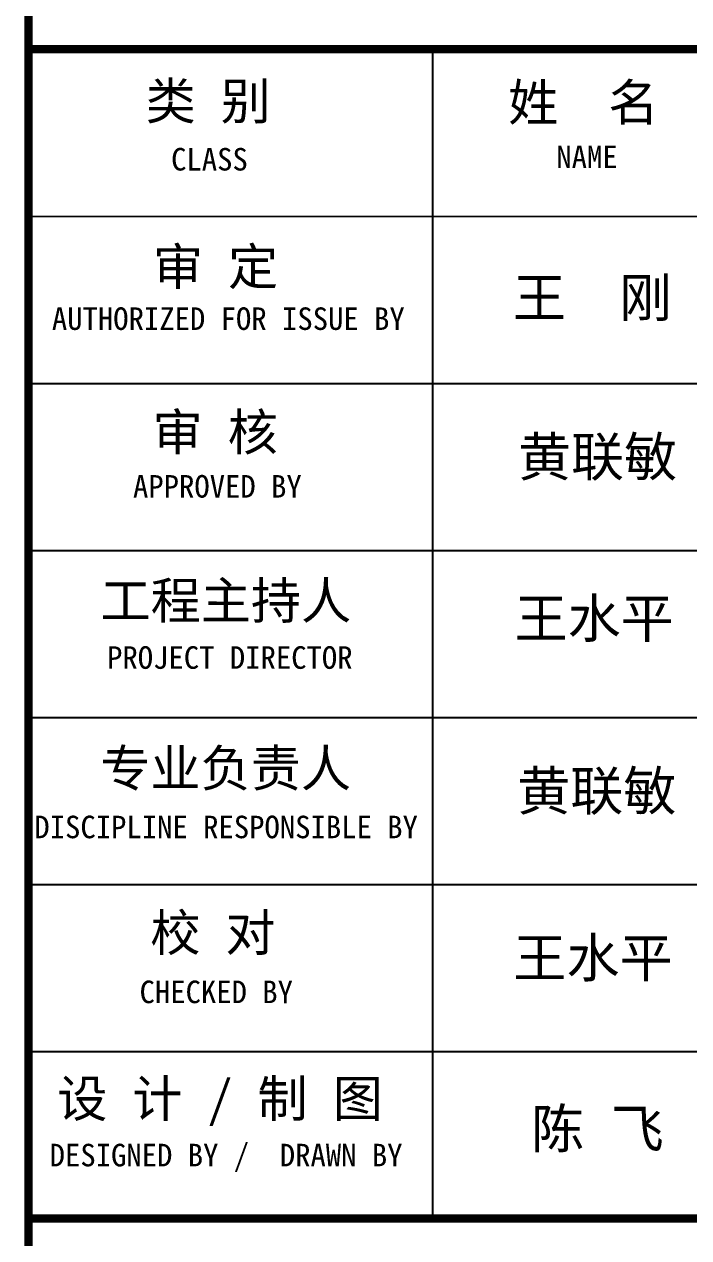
# Model space of a CAD drawing. Extents: x 4929870 to 5205508, y 4505833 to 4862647.
# Drawn here: x 5065203 to 5071964, y 4618394 to 4630743 of the extents above; entities that cross this region are included whole.
import ezdxf

# ---------------------------------------------------------------- set-up
doc = ezdxf.new("R2010")
doc.units = 0
doc.header["$LTSCALE"] = 1000
doc.header["$MEASUREMENT"] = 0
doc.layers.add('PUB_TEXT', color=7, linetype='CONTINUOUS')
doc.layers.add('PUB_TITLE', color=4, linetype='CONTINUOUS')
doc.styles.add('TQ', font='')
doc.styles.get('TQ').set_extended_font_data('SimSun')

msp = doc.modelspace()

# ---------------------------------------------------------------- linework, layer by layer
at = {"layer": 'PUB_TITLE'}
for p, q in [((5069360.3, 4618588.5, 0), (5069361, 4630488.4, 0)), ((5065246.9, 4628788.7, 0), (5076466.8, 4628788, 0)), ((5065246.8, 4627088.7, 0), (5076466.7, 4627088, 0)), ((5065246.7, 4625388.7, 0), (5076466.6, 4625388, 0)), ((5065246.6, 4623688.7, 0), (5076466.5, 4623688, 0)), ((5065246.5, 4621988.7, 0), (5076466.4, 4621988.1, 0)), ((5065246.4, 4620288.8, 0), (5076466.3, 4620288.1, 0)), ((5065246.3, 4618588.8, 0), (5076466.2, 4618588.1, 0))]:
    msp.add_line(p, q, dxfattribs=at)
at = {"layer": 'PUB_TITLE', "lineweight": 40, "const_width": 85}
for points in [[(5065250, 4679044.5), (5065245, 4599045)], [(5065250, 4679044.5), (5065245, 4599045)], [(5065247, 4630488.7), (5076466.9, 4630488)], [(5065246.3, 4618588.8), (5076466.2, 4618588.1)]]:
    msp.add_lwpolyline(points, dxfattribs=at)

# ---------------------------------------------------------------- texts
at = {"layer": 'PUB_TEXT', "style": 'TQ'}
for s, p in [('王  刚', (5070174.8, 4627763.2, 0)), ('黄联敏', (5070225.9, 4626144.4, 0)), ('王水平', (5070191.4, 4624500.9, 0)), ('黄联敏', (5070218.3, 4622744.4, 0)), ('王水平', (5070179.3, 4621044.8, 0)), ('陈 飞', (5070360.6, 4619305.2, 0))]:
    msp.add_text(s, height=396, dxfattribs=at).set_placement(p)
at = {"layer": 'PUB_TEXT', "attachment_point": 1, "rotation": 359.99644, "style": 'TQ'}
for s, insert, char_height, width in [('类 别', (5066437, 4630148.6), 374, 2223.587), ('姓  名', (5070126.4, 4630134.6), 374, 2324.956), ('CLASS', (5066696.7, 4629484.3), 229.5, 4799.073), ('NAME', (5070616.4, 4629508.6), 229.5, 4799.073), ('审 定', (5066511.2, 4628464.3), 374, 1610.672), ('AUTHORIZED FOR ISSUE BY', (5065483.4, 4627862.1), 229.499, 4799.073), ('审 核', (5066507.9, 4626779.3), 374, 2855.695), ('APPROVED BY', (5066308.8, 4626155.6), 229.499, 4799.073), ('工程主持人', (5065978.4, 4625065.9), 374, 3479.105), ('PROJECT DIRECTOR', (5066045.3, 4624413.4), 229.499, 4799.073), ('专业负责人', (5065976.6, 4623359.2), 374, 3323.051), ('DISCIPLINE RESPONSIBLE BY', (5065305.1, 4622689.2), 229.499, 4799.073), ('校 对', (5066484.7, 4621685.9), 374, 4012.262), ('CHECKED BY', (5066375.5, 4621010.8), 229.5, 4799.073), ('设 计 / 制 图', (5065538.3, 4619997.3), 374, 5153.898), ('DESIGNED BY /  DRAWN BY', (5065460.9, 4619350), 229.499, 4799.073)]:
    msp.add_mtext(s, dxfattribs=dict(at, insert=insert, char_height=char_height, width=width))

doc.saveas('drawing.dxf')
